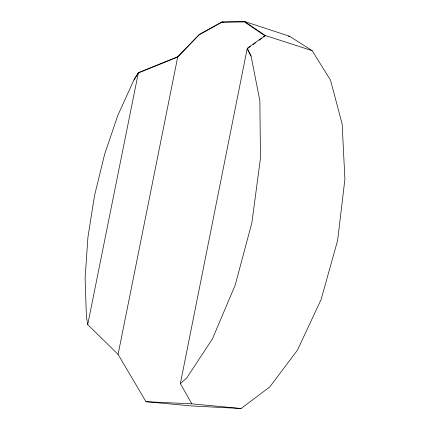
<?xml version="1.0" encoding="UTF-8"?>
<svg xmlns="http://www.w3.org/2000/svg" width="430" height="430" viewBox="0 0 430 430"><rect width="100%" height="100%" fill="white"/><g stroke="black" fill="none" stroke-linecap="round" stroke-linejoin="round"><path stroke-width="0.64" d="M118.073 354.401L87.715 324.629L86.408 316.636L85.097 278.248L87.93 237.269L94.525 195.575L104.657 154.193L117.917 115.154L134.079 79.62L138.379 72.638L177.767 56.712L199.24 34.459L221.945 21.892L244.552 21.5L289.53 36.233L312.137 50.649L330.525 80.168L342.162 124.071L344.903 179.176L337.636 240.332L321.129 299.473L297.426 350.187L269.728 387.005L241.096 408.5L191.355 405.936L145.996 401.706L118.073 354.401L177.697 57.066L199.165 34.83L221.864 22.285L244.466 21.914L265.149 35.937L263.515 37.104M241.096 408.5L191.839 403.845L180.358 383.619L247.153 48.794L250.427 46.456M180.358 383.619L186.754 377.943L212.474 338.802L235.226 285.042L251.915 222.552L260.451 158.267L259.865 100.835L251.018 55.669L247.245 48.332L265.24 35.497L312.137 50.649M87.715 324.629L138.309 72.987L177.697 57.066M134.01 79.964L138.309 72.987M253.152 44.51L255.882 42.559M259.15 40.221L261.881 38.275M288.213 36.211L289.53 36.233M145.996 401.706L191.839 403.845M221.945 21.892L223.847 22.511M244.552 21.5L265.24 35.497M247.153 48.794L250.926 56.142"/></g></svg>
